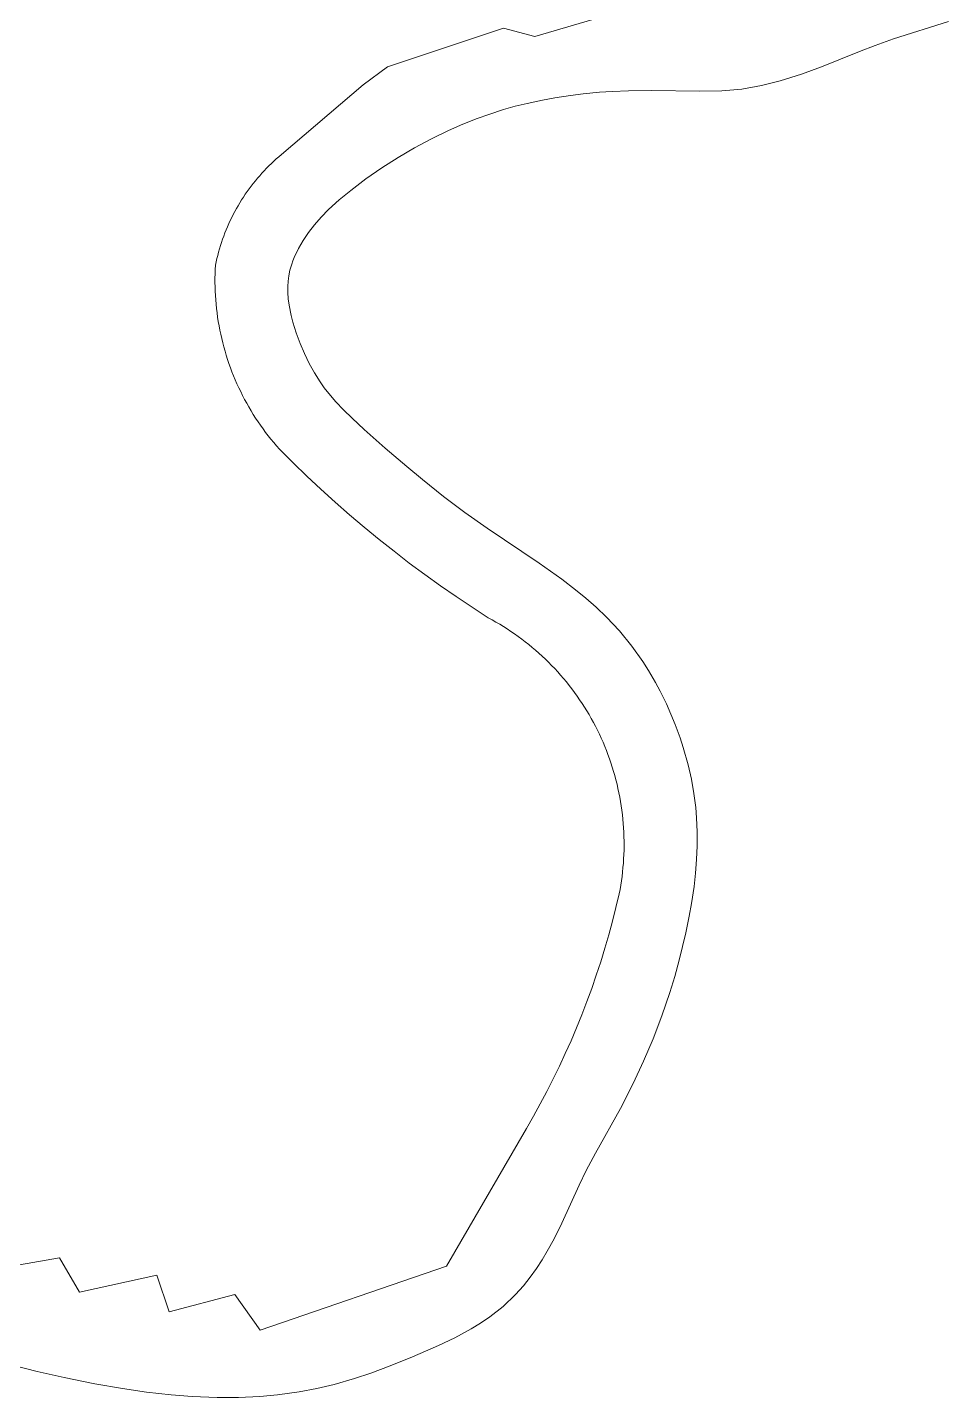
# Model space of a CAD drawing. Extents: x 715188 to 716056, y 7846022 to 7846725.
# Drawn here: x 715767.3 to 715829.8, y 7846108.6 to 7846201.7 of the extents above; entities that cross this region are included whole.
import ezdxf

# ---------------------------------------------------------------- set-up
doc = ezdxf.new("R2010")
doc.units = 0
doc.layers.add('Perímetro', color=1, linetype='Continuous', lineweight=15)
doc.layers.add('TALHÕES', color=3, linetype='Continuous', lineweight=18)

msp = doc.modelspace()

# ---------------------------------------------------------------- linework, layer by layer
at = {"layer": 'Perímetro'}
msp.add_lwpolyline([(715829.828, 7846202.115), (715826.094, 7846200.926), (715824.834, 7846200.486), (715823.784, 7846200.079), (715821.195, 7846199.03), (715819.843, 7846198.529), (715818.402, 7846198.074), (715817.128, 7846197.758), (715815.792, 7846197.525), (715814.437, 7846197.4), (715812.924, 7846197.37), (715809.669, 7846197.436), (715808.085, 7846197.413), (715806.978, 7846197.363), (715806.111, 7846197.303), (715805.006, 7846197.198), (715804.16, 7846197.094), (715803.081, 7846196.929), (715802.259, 7846196.779), (715801.209, 7846196.552), (715800.405, 7846196.351), (715799.611, 7846196.126), (715798.598, 7846195.8), (715797.824, 7846195.523), (715796.833, 7846195.129), (715795.867, 7846194.705), (715794.703, 7846194.14), (715793.563, 7846193.529), (715792.44, 7846192.869), (715791.336, 7846192.162), (715790.259, 7846191.415), (715789.227, 7846190.638), (715788.449, 7846189.997), (715787.727, 7846189.337), (715787.225, 7846188.825), (715786.764, 7846188.301), (715786.355, 7846187.773), (715785.994, 7846187.235), (715785.68, 7846186.687), (715785.397, 7846186.091), (715785.307, 7846185.866), (715785.222, 7846185.626), (715785.101, 7846185.213), (715785.021, 7846184.843), (715784.971, 7846184.484), (715784.948, 7846184.112), (715784.951, 7846183.711), (715784.983, 7846183.28), (715785.042, 7846182.842), (715785.18, 7846182.152), (715785.302, 7846181.678), (715785.528, 7846180.956), (715785.791, 7846180.245), (715786.086, 7846179.551), (715786.408, 7846178.887), (715786.758, 7846178.257), (715787.143, 7846177.644), (715787.431, 7846177.234), (715787.734, 7846176.84), (715788.21, 7846176.285), (715788.737, 7846175.729), (715789.321, 7846175.158), (715790.142, 7846174.404), (715791.577, 7846173.138), (715793.031, 7846171.881), (715794.095, 7846170.989), (715795.523, 7846169.846), (715796.972, 7846168.768), (715798.498, 7846167.704), (715802.016, 7846165.325), (715803.564, 7846164.222), (715804.49, 7846163.51), (715805.194, 7846162.932), (715805.888, 7846162.321), (715806.592, 7846161.651), (715807.479, 7846160.712), (715808.327, 7846159.678), (715809.072, 7846158.625), (715809.456, 7846158.021), (715809.926, 7846157.216), (715810.244, 7846156.622), (715810.67, 7846155.757), (715811.266, 7846154.365), (715811.6, 7846153.454), (715811.815, 7846152.795), (715812.148, 7846151.608), (715812.365, 7846150.64), (715812.535, 7846149.675), (715812.656, 7846148.717), (715812.715, 7846148.022), (715812.757, 7846147.07), (715812.757, 7846146.115), (715812.718, 7846145.177), (715812.646, 7846144.26), (715812.544, 7846143.35), (715812.376, 7846142.206), (715812.221, 7846141.334), (715811.992, 7846140.207), (715811.541, 7846138.336), (715811.232, 7846137.23), (715810.899, 7846136.143), (715810.364, 7846134.571), (715809.767, 7846133.01), (715809.116, 7846131.477), (715808.41, 7846129.967), (715807.541, 7846128.28), (715805.851, 7846125.242), (715805.217, 7846124.046), (715804.734, 7846123.051), (715803.567, 7846120.479), (715803.035, 7846119.406), (715802.577, 7846118.572), (715802.222, 7846117.982), (715801.84, 7846117.4), (715801.419, 7846116.815), (715800.952, 7846116.231), (715800.408, 7846115.624), (715799.574, 7846114.828), (715798.681, 7846114.125), (715798.039, 7846113.687), (715797.402, 7846113.295), (715796.287, 7846112.691), (715795.183, 7846112.166), (715793.429, 7846111.4), (715791.907, 7846110.782), (715790.593, 7846110.295), (715789.485, 7846109.925), (715788.1, 7846109.524), (715786.924, 7846109.241), (715785.725, 7846109.011), (715784.267, 7846108.809), (715783.061, 7846108.7), (715781.609, 7846108.632), (715780.151, 7846108.63), (715778.452, 7846108.701), (715777.025, 7846108.816), (715775.366, 7846109.005), (715773.725, 7846109.245), (715771.858, 7846109.57), (715769.765, 7846109.989), (715767.934, 7846110.404), (715766.358, 7846110.806)], dxfattribs=at)
at = {"layer": 'TALHÕES'}
msp.add_lwpolyline([(715811.3, 7846203.918), (715801.734, 7846201.088), (715799.611, 7846201.661), (715791.729, 7846199.033), (715790.078, 7846197.821), (715784.52, 7846193.071), (715784.346, 7846192.923), (715784.174, 7846192.773), (715784.005, 7846192.619), (715783.838, 7846192.462), (715783.674, 7846192.303), (715783.513, 7846192.14), (715783.355, 7846191.975), (715783.2, 7846191.808), (715783.047, 7846191.637), (715782.898, 7846191.464), (715782.752, 7846191.288), (715782.609, 7846191.11), (715782.469, 7846190.929), (715782.332, 7846190.746), (715782.198, 7846190.561), (715782.067, 7846190.373), (715781.94, 7846190.183), (715781.816, 7846189.991), (715781.696, 7846189.797), (715781.579, 7846189.6), (715781.465, 7846189.402), (715781.355, 7846189.202), (715781.248, 7846188.999), (715781.145, 7846188.795), (715781.045, 7846188.59), (715780.949, 7846188.382), (715780.857, 7846188.173), (715780.768, 7846187.962), (715780.683, 7846187.75), (715780.602, 7846187.536), (715780.524, 7846187.321), (715780.45, 7846187.105), (715780.38, 7846186.887), (715780.314, 7846186.669), (715780.252, 7846186.449), (715780.193, 7846186.228), (715780.138, 7846186.006), (715780.087, 7846185.783), (715780.04, 7846185.559), (715780.025, 7846185.264), (715780.014, 7846184.969), (715780.009, 7846184.674), (715780.009, 7846184.379), (715780.013, 7846184.083), (715780.023, 7846183.788), (715780.038, 7846183.493), (715780.058, 7846183.199), (715780.083, 7846182.905), (715780.114, 7846182.611), (715780.149, 7846182.318), (715780.189, 7846182.025), (715780.234, 7846181.733), (715780.285, 7846181.442), (715780.34, 7846181.152), (715780.4, 7846180.863), (715780.465, 7846180.575), (715780.536, 7846180.288), (715780.611, 7846180.003), (715780.691, 7846179.719), (715780.776, 7846179.436), (715780.865, 7846179.154), (715780.96, 7846178.875), (715781.059, 7846178.597), (715781.163, 7846178.32), (715781.272, 7846178.046), (715781.386, 7846177.773), (715781.504, 7846177.503), (715781.627, 7846177.234), (715781.755, 7846176.968), (715781.887, 7846176.704), (715782.023, 7846176.442), (715782.164, 7846176.183), (715782.31, 7846175.926), (715782.46, 7846175.671), (715782.614, 7846175.42), (715782.773, 7846175.171), (715782.935, 7846174.924), (715783.102, 7846174.681), (715783.274, 7846174.44), (715783.449, 7846174.203), (715783.628, 7846173.968), (715783.812, 7846173.737), (715783.999, 7846173.508), (715784.191, 7846173.283), (715784.386, 7846173.062), (715785.309, 7846172.14), (715786.247, 7846171.232), (715787.199, 7846170.341), (715788.166, 7846169.465), (715789.147, 7846168.604), (715790.142, 7846167.76), (715791.151, 7846166.932), (715792.172, 7846166.12), (715793.207, 7846165.325), (715794.255, 7846164.547), (715795.315, 7846163.787), (715796.387, 7846163.043), (715797.471, 7846162.317), (715798.567, 7846161.609), (715798.831, 7846161.465), (715799.093, 7846161.317), (715799.351, 7846161.164), (715799.608, 7846161.007), (715799.861, 7846160.845), (715800.112, 7846160.679), (715800.359, 7846160.509), (715800.604, 7846160.334), (715800.846, 7846160.156), (715801.084, 7846159.973), (715801.32, 7846159.786), (715801.552, 7846159.595), (715801.781, 7846159.4), (715802.006, 7846159.201), (715802.228, 7846158.999), (715802.446, 7846158.792), (715802.661, 7846158.582), (715802.872, 7846158.368), (715803.08, 7846158.15), (715803.284, 7846157.929), (715803.483, 7846157.705), (715803.679, 7846157.477), (715803.871, 7846157.246), (715804.059, 7846157.011), (715804.243, 7846156.773), (715804.423, 7846156.532), (715804.598, 7846156.288), (715804.77, 7846156.041), (715804.937, 7846155.791), (715805.099, 7846155.539), (715805.258, 7846155.283), (715805.412, 7846155.025), (715805.561, 7846154.764), (715805.706, 7846154.501), (715805.846, 7846154.235), (715805.982, 7846153.967), (715806.113, 7846153.696), (715806.239, 7846153.424), (715806.361, 7846153.149), (715806.478, 7846152.872), (715806.59, 7846152.593), (715806.697, 7846152.312), (715806.8, 7846152.03), (715806.897, 7846151.745), (715806.99, 7846151.459), (715807.078, 7846151.172), (715807.16, 7846150.883), (715807.238, 7846150.593), (715807.311, 7846150.301), (715807.378, 7846150.008), (715807.441, 7846149.714), (715807.498, 7846149.419), (715807.551, 7846149.123), (715807.598, 7846148.826), (715807.64, 7846148.529), (715807.677, 7846148.23), (715807.709, 7846147.931), (715807.736, 7846147.632), (715807.757, 7846147.332), (715807.774, 7846147.032), (715807.785, 7846146.732), (715807.791, 7846146.431), (715807.792, 7846146.131), (715807.788, 7846145.83), (715807.778, 7846145.53), (715807.763, 7846145.23), (715807.743, 7846144.93), (715807.718, 7846144.63), (715807.688, 7846144.331), (715807.653, 7846144.033), (715807.612, 7846143.735), (715807.567, 7846143.438), (715807.516, 7846143.141), (715807.46, 7846142.846), (715807.24, 7846141.916), (715807.005, 7846140.99), (715806.753, 7846140.068), (715806.486, 7846139.151), (715806.204, 7846138.238), (715805.906, 7846137.33), (715805.593, 7846136.427), (715805.264, 7846135.53), (715804.92, 7846134.638), (715804.562, 7846133.753), (715804.188, 7846132.873), (715803.799, 7846132), (715803.396, 7846131.134), (715802.977, 7846130.275), (715802.545, 7846129.423), (715802.098, 7846128.578), (715801.636, 7846127.742), (715801.161, 7846126.913), (715795.738, 7846117.548), (715783.072, 7846113.203), (715781.354, 7846115.628), (715776.907, 7846114.449), (715776.065, 7846116.942), (715770.81, 7846115.797), (715769.463, 7846118.121), (715763.096, 7846117.009)], dxfattribs=at)

doc.saveas('drawing.dxf')
